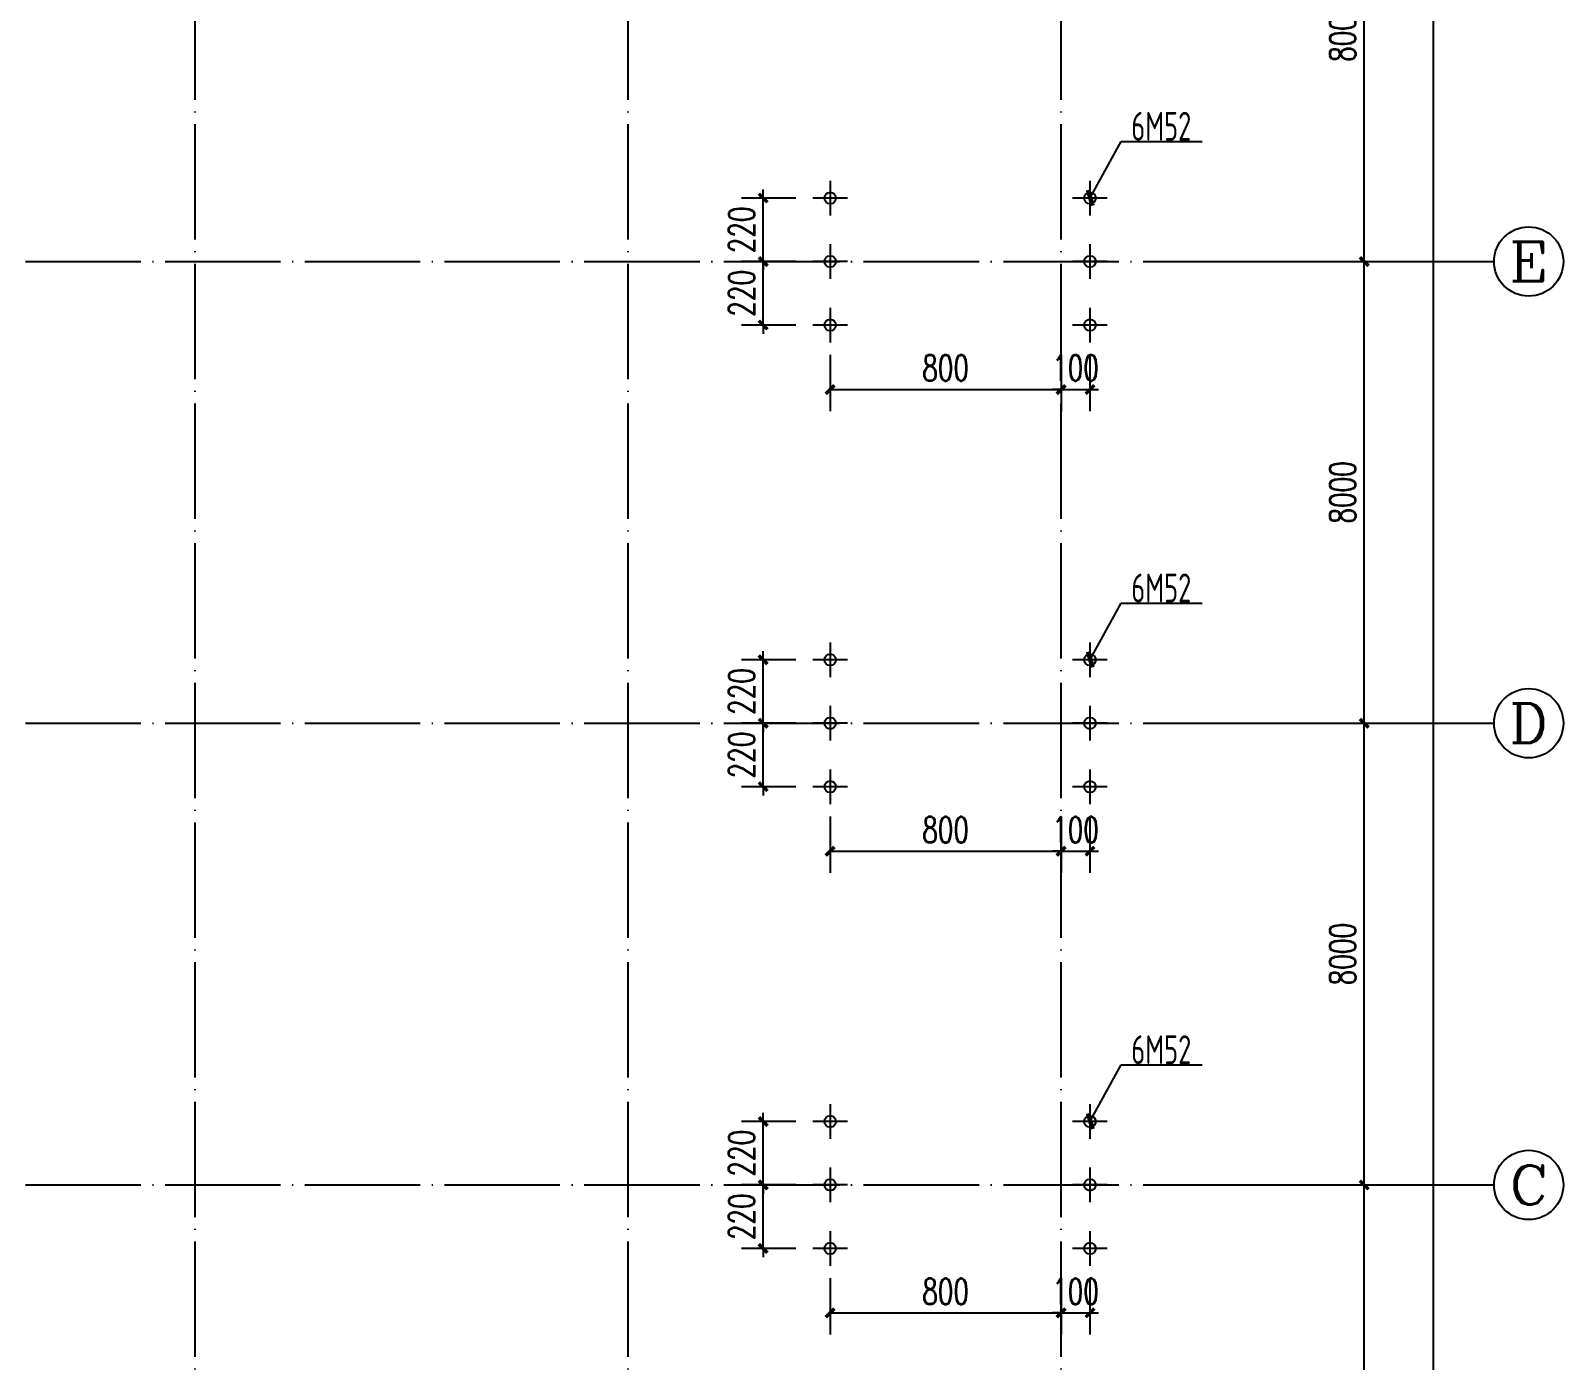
# Model space of a CAD drawing. Extents: x 14475413 to 15955882, y -732572 to -282951.
# Drawn here: x 15049821 to 15076370, y -563775 to -540735 of the extents above; entities that cross this region are included whole.
import ezdxf
from ezdxf.enums import TextEntityAlignment as Align

# ---------------------------------------------------------------- set-up
doc = ezdxf.new("R2010")
doc.units = 0
doc.header["$LTSCALE"] = 1000
doc.header["$MEASUREMENT"] = 0
doc.linetypes.add('DOTE', pattern=[2.42, 2, -0.2, 0.02, -0.2])
for name, color, linetype in [('AXIS', 3, 'Continuous'), ('AXIS_TEXT', 7, 'Continuous'), ('DOTE', 1, 'DOTE'), ('PUB_DIM', 3, 'Continuous'), ('中粗', 4, 'Continuous'), ('标注', 7, 'Continuous')]:
    doc.layers.add(name, color=color, linetype=linetype)
doc.styles.add('_TCH_AXIS', font='COMPLEX', dxfattribs={"bigfont": 'GBCBIG'})
doc.styles.add('_TCH_DIM_T3', font='SIMPLEX', dxfattribs={"width": 0.705882, "bigfont": 'GBCBIG'})
doc.styles.add('COMPLEX', font='COMPLEX')
doc.styles.get("Standard").update_dxf_attribs({"font": 'gbenor.shx', "bigfont": 'gbcbig.shx'})
doc.styles.add('TSSD_REIN', font='tssdeng.shx', dxfattribs={"width": 0.7, "bigfont": 'tssdchn.shx'})
doc.dimstyles.new('100', dxfattribs={"dimtxt": 250, "dimasz": 200, "dimexe": 250, "dimexo": 300, "dimgap": 150, "dimtad": 1, "dimdec": 0, "dimzin": 0, "dimdsep": 46, "dimtxsty": 'Standard', "dimblk": 'ARCHTICK', "dimcen": 0.09, "dimclrd": 256, "dimclre": 256, "dimclrt": 256, "dimadec": 0, "dimazin": 0, "dimtfac": 1, "dimtdec": 0, "dimtix": 1, "dimtmove": 2, "dimatfit": 3, "dimldrblk": 'ARCHTICK', "dimfxl": 0, "dimtolj": 1, "dimtzin": 0, "dimarcsym": 0})
doc.dimstyles.new('_TCH_ARCH&&150', dxfattribs={"dimtxt": 446.25, "dimasz": 150, "dimexe": 375, "dimexo": 450, "dimgap": 150, "dimtad": 1, "dimdec": 0, "dimzin": 0, "dimdsep": 46, "dimtxsty": '_TCH_DIM_T3', "dimblk": 'ARCHTICK', "dimcen": 0.09, "dimclrt": 7, "dimazin": 2, "dimtfac": 1, "dimtdec": 0, "dimtix": 1, "dimtmove": 2, "dimatfit": 3, "dimfxl": 0, "dimtolj": 1, "dimtzin": 0, "dimarcsym": 0})

# ---------------------------------------------------------------- blocks, each defined once
blk = doc.blocks.new('_AXISO')
blk.add_circle((0, 0), 0.5)
at = {"layer": 'AXIS_TEXT', "style": 'COMPLEX', "width": 1.041667}
blk.add_attdef('A', text='', height=0.56, dxfattribs=at).set_placement((-0.25, -0.28), (0.25, -0.28), align=Align.FIT)
blk = doc.blocks.new('_ArchTick')
at = {"color": 0, "linetype": 'ByBlock', "const_width": 0.4}
blk.add_lwpolyline([(-0.5, -0.5), (0.5, 0.5)], dxfattribs=at)
blk = doc.blocks.new('*D1091')
at = {"layer": 'AXIS', "color": 0, "lineweight": -2}
for p, q in [((15069620, -480736), (15074495, -480736)), ((15074120, -576736), (15074120, -480736)), ((15069620, -576736), (15074495, -576736))]:
    blk.add_line(p, q, dxfattribs=at)
at = {"layer": 'Defpoints', "color": 0}
for p in [(15069170, -480736), (15074120, -480736), (15069170, -576736)]:
    blk.add_point(p, dxfattribs=at)
at = {"layer": 'AXIS', "color": 0, "lineweight": -2, "xscale": 150, "yscale": 150, "zscale": 150}
for p, rotation in [((15074120, -480736), 90), ((15074120, -576736), 270)]:
    blk.add_blockref('_ArchTick', p, dxfattribs=dict(at, rotation=rotation))
at = {"layer": 'AXIS', "color": 7, "insert": (15073747, -528736), "char_height": 446.2, "attachment_point": 5, "rotation": 90, "style": '_TCH_DIM_T3'}
blk.add_mtext('\\A1;96000', dxfattribs=at)
blk = doc.blocks.new('*D1093')
at = {"layer": 'AXIS', "color": 0, "lineweight": -2}
for p, q in [((15069620, -560736), (15073295, -560736)), ((15072920, -568736), (15072920, -560736)), ((15069620, -568736), (15073295, -568736))]:
    blk.add_line(p, q, dxfattribs=at)
at = {"layer": 'Defpoints', "color": 0}
for p in [(15069170, -560736), (15072920, -560736), (15069170, -568736)]:
    blk.add_point(p, dxfattribs=at)
at = {"layer": 'AXIS', "color": 0, "lineweight": -2, "xscale": 150, "yscale": 150, "zscale": 150}
for p, rotation in [((15072920, -560736), 90), ((15072920, -568736), 270)]:
    blk.add_blockref('_ArchTick', p, dxfattribs=dict(at, rotation=rotation))
at = {"layer": 'AXIS', "color": 7, "insert": (15072547, -564736), "char_height": 446.2, "attachment_point": 5, "rotation": 90, "style": '_TCH_DIM_T3'}
blk.add_mtext('\\A1;8000', dxfattribs=at)
blk = doc.blocks.new('*D1094')
at = {"layer": 'AXIS', "color": 0, "lineweight": -2}
for p, q in [((15069620, -552736), (15073295, -552736)), ((15072920, -560736), (15072920, -552736)), ((15069620, -560736), (15073295, -560736))]:
    blk.add_line(p, q, dxfattribs=at)
at = {"layer": 'Defpoints', "color": 0}
for p in [(15069170, -552736), (15072920, -552736), (15069170, -560736)]:
    blk.add_point(p, dxfattribs=at)
at = {"layer": 'AXIS', "color": 0, "lineweight": -2, "xscale": 150, "yscale": 150, "zscale": 150}
for p, rotation in [((15072920, -552736), 90), ((15072920, -560736), 270)]:
    blk.add_blockref('_ArchTick', p, dxfattribs=dict(at, rotation=rotation))
at = {"layer": 'AXIS', "color": 7, "insert": (15072547, -556736), "char_height": 446.2, "attachment_point": 5, "rotation": 90, "style": '_TCH_DIM_T3'}
blk.add_mtext('\\A1;8000', dxfattribs=at)
blk = doc.blocks.new('*D1095')
at = {"layer": 'AXIS', "color": 0, "lineweight": -2}
for p, q in [((15069620, -544736), (15073295, -544736)), ((15072920, -552736), (15072920, -544736)), ((15069620, -552736), (15073295, -552736))]:
    blk.add_line(p, q, dxfattribs=at)
at = {"layer": 'Defpoints', "color": 0}
for p in [(15069170, -544736), (15072920, -544736), (15069170, -552736)]:
    blk.add_point(p, dxfattribs=at)
at = {"layer": 'AXIS', "color": 0, "lineweight": -2, "xscale": 150, "yscale": 150, "zscale": 150}
for p, rotation in [((15072920, -544736), 90), ((15072920, -552736), 270)]:
    blk.add_blockref('_ArchTick', p, dxfattribs=dict(at, rotation=rotation))
at = {"layer": 'AXIS', "color": 7, "insert": (15072547, -548736), "char_height": 446.2, "attachment_point": 5, "rotation": 90, "style": '_TCH_DIM_T3'}
blk.add_mtext('\\A1;8000', dxfattribs=at)
blk = doc.blocks.new('*D1096')
at = {"layer": 'AXIS', "color": 0, "lineweight": -2}
for p, q in [((15069620, -536736), (15073295, -536736)), ((15072920, -544736), (15072920, -536736)), ((15069620, -544736), (15073295, -544736))]:
    blk.add_line(p, q, dxfattribs=at)
at = {"layer": 'Defpoints', "color": 0}
for p in [(15069170, -536736), (15072920, -536736), (15069170, -544736)]:
    blk.add_point(p, dxfattribs=at)
at = {"layer": 'AXIS', "color": 0, "lineweight": -2, "xscale": 150, "yscale": 150, "zscale": 150}
for p, rotation in [((15072920, -536736), 90), ((15072920, -544736), 270)]:
    blk.add_blockref('_ArchTick', p, dxfattribs=dict(at, rotation=rotation))
at = {"layer": 'AXIS', "color": 7, "insert": (15072547, -540736), "char_height": 446.2, "attachment_point": 5, "rotation": 90, "style": '_TCH_DIM_T3'}
blk.add_mtext('\\A1;8000', dxfattribs=at)
blk = doc.blocks.new('*D1229')
at = {"layer": 'Defpoints', "color": 0}
for p in [(15062510, -543636), (15063524, -543636), (15063524, -544736)]:
    blk.add_point(p, dxfattribs=at)
at = {"layer": 'PUB_DIM', "color": 0, "lineweight": -2}
for p, q in [((15063074, -543636), (15062135, -543636)), ((15062510, -543636), (15062510, -543486)), ((15062510, -544736), (15062510, -543636)), ((15063074, -544736), (15062135, -544736)), ((15062510, -544736), (15062510, -544886))]:
    blk.add_line(p, q, dxfattribs=at)
at = {"layer": 'PUB_DIM', "color": 0, "lineweight": -2, "xscale": 150, "yscale": 150, "zscale": 150}
for p, rotation in [((15062510, -543636), 270), ((15062510, -544736), 90)]:
    blk.add_blockref('_ArchTick', p, dxfattribs=dict(at, rotation=rotation))
at = {"layer": 'PUB_DIM', "color": 7, "insert": (15062137, -544186), "char_height": 446.2, "attachment_point": 5, "rotation": 90, "style": '_TCH_DIM_T3'}
blk.add_mtext('\\A1;220', dxfattribs=at)
blk = doc.blocks.new('*D1230')
at = {"layer": 'Defpoints', "color": 0}
for p in [(15062510, -544736), (15063524, -544736), (15063524, -545836)]:
    blk.add_point(p, dxfattribs=at)
at = {"layer": 'PUB_DIM', "color": 0, "lineweight": -2}
for p, q in [((15063074, -544736), (15062135, -544736)), ((15062510, -544736), (15062510, -544586)), ((15062510, -545836), (15062510, -544736)), ((15063074, -545836), (15062135, -545836)), ((15062510, -545836), (15062510, -545986))]:
    blk.add_line(p, q, dxfattribs=at)
at = {"layer": 'PUB_DIM', "color": 0, "lineweight": -2, "xscale": 150, "yscale": 150, "zscale": 150}
for p, rotation in [((15062510, -544736), 270), ((15062510, -545836), 90)]:
    blk.add_blockref('_ArchTick', p, dxfattribs=dict(at, rotation=rotation))
at = {"layer": 'PUB_DIM', "color": 7, "insert": (15062137, -545286), "char_height": 446.2, "attachment_point": 5, "rotation": 90, "style": '_TCH_DIM_T3'}
blk.add_mtext('\\A1;220', dxfattribs=at)
blk = doc.blocks.new('*D1231')
at = {"layer": 'Defpoints', "color": 0}
for p in [(15063670, -545901), (15067670, -545901), (15067670, -546953)]:
    blk.add_point(p, dxfattribs=at)
at = {"layer": 'PUB_DIM', "color": 0, "lineweight": -2}
for p, q in [((15063670, -546351), (15063670, -547328)), ((15067670, -546351), (15067670, -547328)), ((15063670, -546953), (15067670, -546953))]:
    blk.add_line(p, q, dxfattribs=at)
at = {"layer": 'PUB_DIM', "color": 0, "lineweight": -2, "xscale": 150, "yscale": 150, "zscale": 150, "rotation": 180}
blk.add_blockref('_ArchTick', (15063670, -546953), dxfattribs=at)
at = {"layer": 'PUB_DIM', "color": 0, "lineweight": -2, "xscale": 150, "yscale": 150, "zscale": 150}
blk.add_blockref('_ArchTick', (15067670, -546953), dxfattribs=at)
at = {"layer": 'PUB_DIM', "color": 7, "insert": (15065670, -546580), "char_height": 446.2, "attachment_point": 5, "style": '_TCH_DIM_T3'}
blk.add_mtext('\\A1;800', dxfattribs=at)
blk = doc.blocks.new('*D1232')
at = {"layer": 'Defpoints', "color": 0}
for p in [(15067670, -545901), (15068170, -545901), (15068170, -546953)]:
    blk.add_point(p, dxfattribs=at)
at = {"layer": 'PUB_DIM', "color": 0, "lineweight": -2}
for p, q in [((15067670, -546351), (15067670, -547328)), ((15068170, -546351), (15068170, -547328)), ((15067670, -546953), (15067520, -546953)), ((15067670, -546953), (15068170, -546953)), ((15068170, -546953), (15068320, -546953))]:
    blk.add_line(p, q, dxfattribs=at)
at = {"layer": 'PUB_DIM', "color": 0, "lineweight": -2, "xscale": 150, "yscale": 150, "zscale": 150}
blk.add_blockref('_ArchTick', (15067670, -546953), dxfattribs=at)
at = {"layer": 'PUB_DIM', "color": 0, "lineweight": -2, "xscale": 150, "yscale": 150, "zscale": 150, "rotation": 180}
blk.add_blockref('_ArchTick', (15068170, -546953), dxfattribs=at)
at = {"layer": 'PUB_DIM', "color": 7, "insert": (15067920, -546580), "char_height": 446.2, "attachment_point": 5, "style": '_TCH_DIM_T3'}
blk.add_mtext('\\A1;100', dxfattribs=at)
blk = doc.blocks.new('*D1241')
at = {"layer": 'Defpoints', "color": 0}
for p in [(15062510, -551636), (15063524, -551636), (15063524, -552736)]:
    blk.add_point(p, dxfattribs=at)
at = {"layer": 'PUB_DIM', "color": 0, "lineweight": -2}
for p, q in [((15063074, -551636), (15062135, -551636)), ((15062510, -551636), (15062510, -551486)), ((15062510, -552736), (15062510, -551636)), ((15063074, -552736), (15062135, -552736)), ((15062510, -552736), (15062510, -552886))]:
    blk.add_line(p, q, dxfattribs=at)
at = {"layer": 'PUB_DIM', "color": 0, "lineweight": -2, "xscale": 150, "yscale": 150, "zscale": 150}
for p, rotation in [((15062510, -551636), 270), ((15062510, -552736), 90)]:
    blk.add_blockref('_ArchTick', p, dxfattribs=dict(at, rotation=rotation))
at = {"layer": 'PUB_DIM', "color": 7, "insert": (15062137, -552186), "char_height": 446.2, "attachment_point": 5, "rotation": 90, "style": '_TCH_DIM_T3'}
blk.add_mtext('\\A1;220', dxfattribs=at)
blk = doc.blocks.new('*D1242')
at = {"layer": 'Defpoints', "color": 0}
for p in [(15062510, -552736), (15063524, -552736), (15063524, -553836)]:
    blk.add_point(p, dxfattribs=at)
at = {"layer": 'PUB_DIM', "color": 0, "lineweight": -2}
for p, q in [((15063074, -552736), (15062135, -552736)), ((15062510, -552736), (15062510, -552586)), ((15062510, -553836), (15062510, -552736)), ((15063074, -553836), (15062135, -553836)), ((15062510, -553836), (15062510, -553986))]:
    blk.add_line(p, q, dxfattribs=at)
at = {"layer": 'PUB_DIM', "color": 0, "lineweight": -2, "xscale": 150, "yscale": 150, "zscale": 150}
for p, rotation in [((15062510, -552736), 270), ((15062510, -553836), 90)]:
    blk.add_blockref('_ArchTick', p, dxfattribs=dict(at, rotation=rotation))
at = {"layer": 'PUB_DIM', "color": 7, "insert": (15062137, -553286), "char_height": 446.2, "attachment_point": 5, "rotation": 90, "style": '_TCH_DIM_T3'}
blk.add_mtext('\\A1;220', dxfattribs=at)
blk = doc.blocks.new('*D1243')
at = {"layer": 'Defpoints', "color": 0}
for p in [(15063670, -553901), (15067670, -553901), (15067670, -554953)]:
    blk.add_point(p, dxfattribs=at)
at = {"layer": 'PUB_DIM', "color": 0, "lineweight": -2}
for p, q in [((15063670, -554351), (15063670, -555328)), ((15067670, -554351), (15067670, -555328)), ((15063670, -554953), (15067670, -554953))]:
    blk.add_line(p, q, dxfattribs=at)
at = {"layer": 'PUB_DIM', "color": 0, "lineweight": -2, "xscale": 150, "yscale": 150, "zscale": 150, "rotation": 180}
blk.add_blockref('_ArchTick', (15063670, -554953), dxfattribs=at)
at = {"layer": 'PUB_DIM', "color": 0, "lineweight": -2, "xscale": 150, "yscale": 150, "zscale": 150}
blk.add_blockref('_ArchTick', (15067670, -554953), dxfattribs=at)
at = {"layer": 'PUB_DIM', "color": 7, "insert": (15065670, -554580), "char_height": 446.2, "attachment_point": 5, "style": '_TCH_DIM_T3'}
blk.add_mtext('\\A1;800', dxfattribs=at)
blk = doc.blocks.new('*D1244')
at = {"layer": 'Defpoints', "color": 0}
for p in [(15067670, -553901), (15068170, -553901), (15068170, -554953)]:
    blk.add_point(p, dxfattribs=at)
at = {"layer": 'PUB_DIM', "color": 0, "lineweight": -2}
for p, q in [((15067670, -554351), (15067670, -555328)), ((15068170, -554351), (15068170, -555328)), ((15067670, -554953), (15067520, -554953)), ((15067670, -554953), (15068170, -554953)), ((15068170, -554953), (15068320, -554953))]:
    blk.add_line(p, q, dxfattribs=at)
at = {"layer": 'PUB_DIM', "color": 0, "lineweight": -2, "xscale": 150, "yscale": 150, "zscale": 150}
blk.add_blockref('_ArchTick', (15067670, -554953), dxfattribs=at)
at = {"layer": 'PUB_DIM', "color": 0, "lineweight": -2, "xscale": 150, "yscale": 150, "zscale": 150, "rotation": 180}
blk.add_blockref('_ArchTick', (15068170, -554953), dxfattribs=at)
at = {"layer": 'PUB_DIM', "color": 7, "insert": (15067920, -554580), "char_height": 446.2, "attachment_point": 5, "style": '_TCH_DIM_T3'}
blk.add_mtext('\\A1;100', dxfattribs=at)
blk = doc.blocks.new('*D1277')
at = {"layer": 'Defpoints', "color": 0}
for p in [(15062510, -559636), (15063524, -559636), (15063524, -560736)]:
    blk.add_point(p, dxfattribs=at)
at = {"layer": 'PUB_DIM', "color": 0, "lineweight": -2}
for p, q in [((15063074, -559636), (15062135, -559636)), ((15062510, -559636), (15062510, -559486)), ((15062510, -560736), (15062510, -559636)), ((15063074, -560736), (15062135, -560736)), ((15062510, -560736), (15062510, -560886))]:
    blk.add_line(p, q, dxfattribs=at)
at = {"layer": 'PUB_DIM', "color": 0, "lineweight": -2, "xscale": 150, "yscale": 150, "zscale": 150}
for p, rotation in [((15062510, -559636), 270), ((15062510, -560736), 90)]:
    blk.add_blockref('_ArchTick', p, dxfattribs=dict(at, rotation=rotation))
at = {"layer": 'PUB_DIM', "color": 7, "insert": (15062137, -560186), "char_height": 446.2, "attachment_point": 5, "rotation": 90, "style": '_TCH_DIM_T3'}
blk.add_mtext('\\A1;220', dxfattribs=at)
blk = doc.blocks.new('*D1278')
at = {"layer": 'Defpoints', "color": 0}
for p in [(15062510, -560736), (15063524, -560736), (15063524, -561836)]:
    blk.add_point(p, dxfattribs=at)
at = {"layer": 'PUB_DIM', "color": 0, "lineweight": -2}
for p, q in [((15062510, -560736), (15062510, -560586)), ((15063074, -560736), (15062135, -560736)), ((15062510, -561836), (15062510, -560736)), ((15063074, -561836), (15062135, -561836)), ((15062510, -561836), (15062510, -561986))]:
    blk.add_line(p, q, dxfattribs=at)
at = {"layer": 'PUB_DIM', "color": 0, "lineweight": -2, "xscale": 150, "yscale": 150, "zscale": 150}
for p, rotation in [((15062510, -560736), 270), ((15062510, -561836), 90)]:
    blk.add_blockref('_ArchTick', p, dxfattribs=dict(at, rotation=rotation))
at = {"layer": 'PUB_DIM', "color": 7, "insert": (15062137, -561286), "char_height": 446.2, "attachment_point": 5, "rotation": 90, "style": '_TCH_DIM_T3'}
blk.add_mtext('\\A1;220', dxfattribs=at)
blk = doc.blocks.new('*D1279')
at = {"layer": 'Defpoints', "color": 0}
for p in [(15063670, -561901), (15067670, -561901), (15067670, -562953)]:
    blk.add_point(p, dxfattribs=at)
at = {"layer": 'PUB_DIM', "color": 0, "lineweight": -2}
for p, q in [((15063670, -562351), (15063670, -563328)), ((15067670, -562351), (15067670, -563328)), ((15063670, -562953), (15067670, -562953))]:
    blk.add_line(p, q, dxfattribs=at)
at = {"layer": 'PUB_DIM', "color": 0, "lineweight": -2, "xscale": 150, "yscale": 150, "zscale": 150, "rotation": 180}
blk.add_blockref('_ArchTick', (15063670, -562953), dxfattribs=at)
at = {"layer": 'PUB_DIM', "color": 0, "lineweight": -2, "xscale": 150, "yscale": 150, "zscale": 150}
blk.add_blockref('_ArchTick', (15067670, -562953), dxfattribs=at)
at = {"layer": 'PUB_DIM', "color": 7, "insert": (15065670, -562580), "char_height": 446.2, "attachment_point": 5, "style": '_TCH_DIM_T3'}
blk.add_mtext('\\A1;800', dxfattribs=at)
blk = doc.blocks.new('*D1280')
at = {"layer": 'Defpoints', "color": 0}
for p in [(15067670, -561901), (15068170, -561901), (15068170, -562953)]:
    blk.add_point(p, dxfattribs=at)
at = {"layer": 'PUB_DIM', "color": 0, "lineweight": -2}
for p, q in [((15067670, -562351), (15067670, -563328)), ((15068170, -562351), (15068170, -563328)), ((15067670, -562953), (15067520, -562953)), ((15067670, -562953), (15068170, -562953)), ((15068170, -562953), (15068320, -562953))]:
    blk.add_line(p, q, dxfattribs=at)
at = {"layer": 'PUB_DIM', "color": 0, "lineweight": -2, "xscale": 150, "yscale": 150, "zscale": 150}
blk.add_blockref('_ArchTick', (15067670, -562953), dxfattribs=at)
at = {"layer": 'PUB_DIM', "color": 0, "lineweight": -2, "xscale": 150, "yscale": 150, "zscale": 150, "rotation": 180}
blk.add_blockref('_ArchTick', (15068170, -562953), dxfattribs=at)
at = {"layer": 'PUB_DIM', "color": 7, "insert": (15067920, -562580), "char_height": 446.2, "attachment_point": 5, "style": '_TCH_DIM_T3'}
blk.add_mtext('\\A1;100', dxfattribs=at)

msp = doc.modelspace()

# ---------------------------------------------------------------- linework, layer by layer
at = {"layer": 'AXIS'}
for p, q in [((15069170.1, -544735.7), (15075170.1, -544735.7)), ((15069170.1, -552735.7), (15075170.1, -552735.7)), ((15069170.1, -560735.7), (15075170.1, -560735.7))]:
    msp.add_line(p, q, dxfattribs=at)
at = {"layer": 'DOTE'}
for p, q in [((15052670.1, -578235.7), (15052670.1, -479235.7)), ((15060170.1, -578235.7), (15060170.1, -479235.7)), ((15067670.1, -578235.7), (15067670.1, -479235.7)), ((15006170.1, -544735.7), (15069170.1, -544735.7)), ((15006170.1, -552735.7), (15069170.1, -552735.7)), ((15006170.1, -560735.7), (15069170.1, -560735.7))]:
    msp.add_line(p, q, dxfattribs=at)
at = {"layer": '中粗', "linetype": 'ByBlock'}
for p, q in [((15063670.1, -543335.7), (15063670.1, -543935.7)), ((15068170.1, -543335.7), (15068170.1, -543935.7)), ((15063970.1, -543635.7), (15063370.1, -543635.7)), ((15068470.1, -543635.7), (15067870.1, -543635.7)), ((15063670.1, -544435.7), (15063670.1, -545035.7)), ((15068170.1, -544435.7), (15068170.1, -545035.7)), ((15063970.1, -544735.7), (15063370.1, -544735.7)), ((15068470.1, -544735.7), (15067870.1, -544735.7)), ((15063670.1, -545535.7), (15063670.1, -546135.7)), ((15068170.1, -545535.7), (15068170.1, -546135.7)), ((15063970.1, -545835.7), (15063370.1, -545835.7)), ((15063595.1, -545835.7), (15063595.1, -545835.7)), ((15068470.1, -545835.7), (15067870.1, -545835.7)), ((15068095.1, -545835.7), (15068095.1, -545835.7)), ((15063670.1, -551335.7), (15063670.1, -551935.7)), ((15068170.1, -551335.7), (15068170.1, -551935.7)), ((15063970.1, -551635.7), (15063370.1, -551635.7)), ((15068470.1, -551635.7), (15067870.1, -551635.7)), ((15063670.1, -552435.7), (15063670.1, -553035.7)), ((15068170.1, -552435.7), (15068170.1, -553035.7)), ((15063970.1, -552735.7), (15063370.1, -552735.7)), ((15068470.1, -552735.7), (15067870.1, -552735.7)), ((15063670.1, -553535.7), (15063670.1, -554135.7)), ((15068170.1, -553535.7), (15068170.1, -554135.7)), ((15063970.1, -553835.7), (15063370.1, -553835.7)), ((15063595.1, -553835.7), (15063595.1, -553835.7)), ((15068470.1, -553835.7), (15067870.1, -553835.7)), ((15068095.1, -553835.7), (15068095.1, -553835.7)), ((15063670.1, -559335.7), (15063670.1, -559935.7)), ((15068170.1, -559335.7), (15068170.1, -559935.7)), ((15063970.1, -559635.7), (15063370.1, -559635.7)), ((15068470.1, -559635.7), (15067870.1, -559635.7)), ((15063670.1, -560435.7), (15063670.1, -561035.7)), ((15068170.1, -560435.7), (15068170.1, -561035.7)), ((15063970.1, -560735.7), (15063370.1, -560735.7)), ((15068470.1, -560735.7), (15067870.1, -560735.7)), ((15063670.1, -561535.7), (15063670.1, -562135.7)), ((15068170.1, -561535.7), (15068170.1, -562135.7)), ((15063970.1, -561835.7), (15063370.1, -561835.7)), ((15063595.1, -561835.7), (15063595.1, -561835.7)), ((15068470.1, -561835.7), (15067870.1, -561835.7)), ((15068095.1, -561835.7), (15068095.1, -561835.7))]:
    msp.add_line(p, q, dxfattribs=at)
for centre in [(15063670.1, -543635.7), (15068170.1, -543635.7), (15063670.1, -544735.7), (15068170.1, -544735.7), (15063670.1, -545835.7), (15068170.1, -545835.7), (15063670.1, -551635.7), (15068170.1, -551635.7), (15063670.1, -552735.7), (15068170.1, -552735.7), (15063670.1, -553835.7), (15068170.1, -553835.7), (15063670.1, -559635.7), (15068170.1, -559635.7), (15063670.1, -560735.7), (15068170.1, -560735.7), (15063670.1, -561835.7), (15068170.1, -561835.7)]:
    msp.add_circle(centre, 100, dxfattribs=at)

# ---------------------------------------------------------------- block references
at = {"layer": 'AXIS'}
ref = msp.add_blockref('_AXISO', (15075770.1, -544735.7), dxfattribs=dict(at, xscale=1200, yscale=1200, zscale=1200))
ref.add_attrib('A', 'E', dxfattribs={"layer": 'AXIS_TEXT', "ltscale": 0.5, "height": 678.8, "style": '_TCH_AXIS', "width": 1.3125}).set_placement((15075430.7, -545075.1), (15076109.5, -545075.1), align=Align.FIT)
ref = msp.add_blockref('_AXISO', (15075770.1, -552735.7), dxfattribs=dict(at, xscale=1200, yscale=1200, zscale=1200))
ref.add_attrib('A', 'D', dxfattribs={"layer": 'AXIS_TEXT', "ltscale": 0.5, "height": 678.8, "style": '_TCH_AXIS', "width": 1.235294}).set_placement((15075430.7, -553075.1), (15076109.5, -553075.1), align=Align.FIT)
ref = msp.add_blockref('_AXISO', (15075770.1, -560735.7), dxfattribs=dict(at, xscale=1200, yscale=1200, zscale=1200))
ref.add_attrib('A', 'C', dxfattribs={"layer": 'AXIS_TEXT', "ltscale": 0.5, "height": 678.8, "style": '_TCH_AXIS', "width": 1.4}).set_placement((15075430.7, -561075.1), (15076109.5, -561075.1), align=Align.FIT)

# ---------------------------------------------------------------- texts
at = {"color": 6, "ltscale": 0.5, "style": 'TSSD_REIN', "width": 0.7}
for p in [(15068886.7, -542641.8), (15068886.7, -550641.8), (15068886.7, -558641.8)]:
    msp.add_text('6M52', height=500, dxfattribs=at).set_placement(p)

# ---------------------------------------------------------------- dimensions: what is measured, and where the dimension line sits
at = {"layer": 'AXIS'}
for p1, p2, distance, text, picture, middle in [((15069170.1, -576735.7), (15069170.1, -480735.7), -4950, '96000', '*D1091', (15073747, -528735.7)), ((15069170.1, -544735.7), (15069170.1, -536735.7), -3750, '8000', '*D1096', (15072547, -540735.7)), ((15069170.1, -552735.7), (15069170.1, -544735.7), -3750, '8000', '*D1095', (15072547, -548735.7)), ((15069170.1, -560735.7), (15069170.1, -552735.7), -3750, '8000', '*D1094', (15072547, -556735.7)), ((15069170.1, -568735.7), (15069170.1, -560735.7), -3750, '8000', '*D1093', (15072547, -564735.7))]:
    dim = msp.add_aligned_dim(p1=p1, p2=p2, distance=distance, text=text, dimstyle='_TCH_ARCH&&150', dxfattribs=at)
    dim.commit()
    dim.dimension.update_dxf_attribs({"geometry": picture, "text_midpoint": middle})
at = {"layer": 'PUB_DIM'}
for p1, p2, distance, text, picture, middle in [((15063523.6, -544735.7), (15063523.6, -543635.7), 1014, '220', '*D1229', (15062136.5, -544185.7)), ((15063523.6, -545835.7), (15063523.6, -544735.7), 1014, '220', '*D1230', (15062136.5, -545285.7)), ((15063670.1, -545901.2), (15067670.1, -545901.2), -1051.8, '800', '*D1231', (15065670.1, -546579.9)), ((15067670.1, -545901.2), (15068170.1, -545901.2), -1051.8, '100', '*D1232', (15067920.1, -546579.9)), ((15063523.6, -552735.7), (15063523.6, -551635.7), 1014, '220', '*D1241', (15062136.5, -552185.7)), ((15063523.6, -553835.7), (15063523.6, -552735.7), 1014, '220', '*D1242', (15062136.5, -553285.7)), ((15063670.1, -553901.2), (15067670.1, -553901.2), -1051.8, '800', '*D1243', (15065670.1, -554579.9)), ((15067670.1, -553901.2), (15068170.1, -553901.2), -1051.8, '100', '*D1244', (15067920.1, -554579.9)), ((15063523.6, -560735.7), (15063523.6, -559635.7), 1014, '220', '*D1277', (15062136.5, -560185.7)), ((15063523.6, -561835.7), (15063523.6, -560735.7), 1014, '220', '*D1278', (15062136.5, -561285.7)), ((15063670.1, -561901.2), (15067670.1, -561901.2), -1051.8, '800', '*D1279', (15065670.1, -562579.9)), ((15067670.1, -561901.2), (15068170.1, -561901.2), -1051.8, '100', '*D1280', (15067920.1, -562579.9))]:
    dim = msp.add_aligned_dim(p1=p1, p2=p2, distance=distance, text=text, dimstyle='_TCH_ARCH&&150', dxfattribs=at)
    dim.commit()
    dim.dimension.update_dxf_attribs({"geometry": picture, "text_midpoint": middle})

# ---------------------------------------------------------------- leaders
at = {"layer": '标注', "linetype": 'ByBlock'}
for points in [[(15068176.4, -543631.7), (15068711.2, -542653.8), (15070113.3, -542653.8)], [(15068176.4, -551631.7), (15068711.2, -550653.8), (15070113.3, -550653.8)], [(15068176.4, -559631.7), (15068711.2, -558653.8), (15070113.3, -558653.8)]]:
    msp.add_leader(points, dimstyle='100', override={"dimgap": 150, "dimtad": 0}, dxfattribs=at)

doc.saveas('drawing.dxf')
